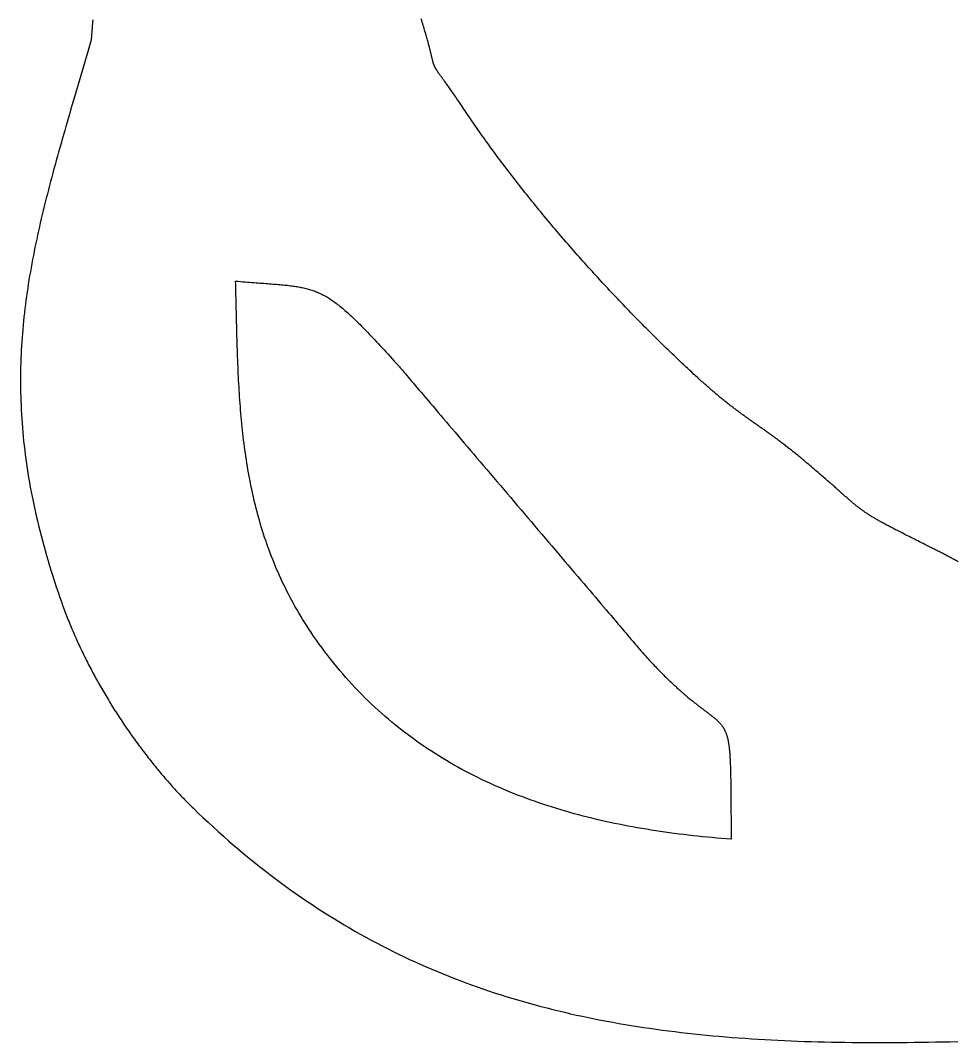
# Model space of a CAD drawing. Extents: x -41.2 to 15.8, y -4.2 to 22.
# Drawn here: x -41.158 to -37.607, y 6.981 to 10.855 of the extents above; entities that cross this region are included whole.
import ezdxf

# ---------------------------------------------------------------- set-up
doc = ezdxf.new("R2010")
doc.units = 0
doc.header["$MEASUREMENT"] = 0
doc.layers.add('LAYER_1', color=7, linetype='CONTINUOUS')

msp = doc.modelspace()

# ---------------------------------------------------------------- linework, layer by layer
at = {"layer": 'LAYER_1', "color": 7}
for points in [[(-40.8845, 10.8577, 0), (-40.8848, 10.8547, 0), (-40.885, 10.8518, 0), (-40.8852, 10.8489, 0), (-40.8854, 10.846, 0), (-40.8857, 10.8432, 0), (-40.8859, 10.8404, 0), (-40.8861, 10.8377, 0), (-40.8863, 10.835, 0), (-40.8865, 10.8323, 0), (-40.8867, 10.8297, 0), (-40.8869, 10.8272, 0), (-40.8871, 10.8247, 0), (-40.8873, 10.8223, 0), (-40.8875, 10.8199, 0), (-40.8876, 10.8176, 0), (-40.8878, 10.8153, 0), (-40.888, 10.8131, 0), (-40.8882, 10.811, 0), (-40.8883, 10.8089, 0), (-40.8885, 10.8069, 0), (-40.8886, 10.8049, 0), (-40.8888, 10.8031, 0), (-40.8889, 10.8013, 0), (-40.889, 10.7996, 0), (-40.8892, 10.7979, 0), (-40.8893, 10.7963, 0), (-40.8894, 10.7948, 0), (-40.8895, 10.7934, 0), (-40.8896, 10.7921, 0), (-40.8897, 10.7908, 0), (-40.8898, 10.7897, 0), (-40.8899, 10.7886, 0), (-40.89, 10.7876, 0), (-40.89, 10.7867, 0), (-40.8901, 10.7859, 0), (-40.8901, 10.7852, 0), (-40.8902, 10.7846, 0), (-40.8902, 10.784, 0), (-40.8903, 10.7836, 0), (-40.8903, 10.7833, 0), (-40.8903, 10.7831, 0), (-40.8903, 10.7829, 0), (-40.892, 10.7772, 0), (-40.8971, 10.7595, 0), (-40.9022, 10.7418, 0), (-40.9072, 10.7243, 0), (-40.9123, 10.7069, 0), (-40.9174, 10.6895, 0), (-40.9224, 10.6722, 0), (-40.9274, 10.655, 0), (-40.9325, 10.6378, 0), (-40.9375, 10.6208, 0), (-40.9424, 10.6038, 0), (-40.9474, 10.5869, 0), (-40.9523, 10.57, 0), (-40.9572, 10.5532, 0), (-40.9621, 10.5365, 0), (-40.967, 10.5199, 0), (-40.9718, 10.5033, 0), (-40.9766, 10.4868, 0), (-40.9814, 10.4703, 0), (-40.9862, 10.4539, 0), (-40.9909, 10.4375, 0), (-40.9955, 10.4213, 0), (-41.0002, 10.405, 0), (-41.0048, 10.3888, 0), (-41.0093, 10.3727, 0), (-41.0139, 10.3566, 0), (-41.0184, 10.3405, 0), (-41.0228, 10.3245, 0), (-41.0272, 10.3085, 0), (-41.0315, 10.2926, 0), (-41.0358, 10.2767, 0), (-41.0401, 10.2609, 0), (-41.0443, 10.2451, 0), (-41.0484, 10.2293, 0), (-41.0525, 10.2135, 0), (-41.0566, 10.1978, 0), (-41.0606, 10.1821, 0), (-41.0645, 10.1665, 0), (-41.0683, 10.1508, 0), (-41.0722, 10.1352, 0), (-41.0759, 10.1196, 0), (-41.0796, 10.104, 0), (-41.0832, 10.0885, 0), (-41.0867, 10.0729, 0), (-41.0902, 10.0574, 0), (-41.0936, 10.0419, 0), (-41.097, 10.0264, 0), (-41.1003, 10.0109, 0), (-41.1035, 9.9954, 0), (-41.1066, 9.97992, 0), (-41.1096, 9.96444, 0), (-41.1126, 9.94897, 0), (-41.1155, 9.93349, 0), (-41.1183, 9.91801, 0), (-41.121, 9.90254, 0), (-41.1237, 9.88705, 0), (-41.1262, 9.87156, 0), (-41.1287, 9.85606, 0), (-41.1311, 9.84055, 0), (-41.1334, 9.82504, 0), (-41.1356, 9.8095, 0), (-41.1377, 9.79395, 0), (-41.1397, 9.77839, 0), (-41.1417, 9.76281, 0), (-41.1435, 9.7472, 0), (-41.1452, 9.73158, 0), (-41.1468, 9.71593, 0), (-41.1484, 9.70025, 0), (-41.1498, 9.68455, 0), (-41.1511, 9.66882, 0), (-41.1523, 9.65306, 0), (-41.1535, 9.63726, 0), (-41.1545, 9.62144, 0), (-41.1554, 9.60557, 0), (-41.1562, 9.58967, 0), (-41.1568, 9.57373, 0), (-41.1574, 9.55775, 0), (-41.1578, 9.54173, 0), (-41.1582, 9.52566, 0), (-41.1584, 9.50954, 0), (-41.1585, 9.49338, 0), (-41.1584, 9.47717, 0), (-41.1583, 9.4609, 0), (-41.158, 9.44458, 0), (-41.1576, 9.42821, 0), (-41.1571, 9.41178, 0), (-41.1564, 9.3953, 0), (-41.1556, 9.37875, 0), (-41.1547, 9.36214, 0), (-41.1537, 9.34547, 0), (-41.1525, 9.32873, 0), (-41.1512, 9.31193, 0), (-41.1497, 9.29505, 0), (-41.1481, 9.27811, 0), (-41.1464, 9.26109, 0), (-41.1445, 9.244, 0), (-41.1425, 9.22684, 0), (-41.1404, 9.20959, 0), (-41.1381, 9.19227, 0), (-41.1356, 9.17487, 0), (-41.133, 9.15738, 0), (-41.1303, 9.13981, 0), (-41.1274, 9.12215, 0), (-41.1243, 9.10441, 0), (-41.1211, 9.08658, 0), (-41.1178, 9.06865, 0), (-41.1143, 9.05064, 0), (-41.1106, 9.03252, 0), (-41.1067, 9.01431, 0), (-41.1028, 8.99601, 0), (-41.0986, 8.9776, 0), (-41.0943, 8.95909, 0), (-41.0898, 8.94048, 0), (-41.0851, 8.92176, 0), (-41.0803, 8.90294, 0), (-41.0753, 8.88401, 0), (-41.0702, 8.86496, 0), (-41.0648, 8.84581, 0), (-41.0593, 8.82654, 0), (-41.0537, 8.80716, 0), (-41.0478, 8.78765, 0), (-41.0418, 8.76803, 0), (-41.0355, 8.74829, 0), (-41.0291, 8.72843, 0), (-41.0226, 8.70844, 0), (-41.0158, 8.68833, 0), (-41.0088, 8.66809, 0), (-41.0017, 8.64772, 0), (-40.9973, 8.63542, 0), (-40.9949, 8.62875, 0), (-40.9925, 8.62208, 0), (-40.99, 8.61541, 0), (-40.9875, 8.60874, 0), (-40.9849, 8.60206, 0), (-40.9823, 8.59539, 0), (-40.9797, 8.58871, 0), (-40.9771, 8.58203, 0), (-40.9744, 8.57535, 0), (-40.9717, 8.56868, 0), (-40.969, 8.562, 0), (-40.9662, 8.55532, 0), (-40.9634, 8.54864, 0), (-40.9606, 8.54197, 0), (-40.9577, 8.5353, 0), (-40.9548, 8.52862, 0), (-40.9519, 8.52195, 0), (-40.949, 8.51529, 0), (-40.946, 8.50862, 0), (-40.943, 8.50196, 0), (-40.9399, 8.4953, 0), (-40.9369, 8.48864, 0), (-40.9338, 8.48199, 0), (-40.9306, 8.47535, 0), (-40.9275, 8.4687, 0), (-40.9243, 8.46207, 0), (-40.9211, 8.45543, 0), (-40.9179, 8.4488, 0), (-40.9146, 8.44218, 0), (-40.9113, 8.43557, 0), (-40.908, 8.42896, 0), (-40.9047, 8.42235, 0), (-40.9013, 8.41576, 0), (-40.8979, 8.40917, 0), (-40.8945, 8.40258, 0), (-40.8911, 8.39601, 0), (-40.8876, 8.38944, 0), (-40.8841, 8.38289, 0), (-40.8806, 8.37634, 0), (-40.877, 8.3698, 0), (-40.8735, 8.36327, 0), (-40.8699, 8.35674, 0), (-40.8663, 8.35023, 0), (-40.8626, 8.34373, 0), (-40.859, 8.33724, 0), (-40.8553, 8.33076, 0), (-40.8516, 8.32429, 0), (-40.8479, 8.31783, 0), (-40.8441, 8.31138, 0), (-40.8403, 8.30495, 0), (-40.8366, 8.29853, 0), (-40.8327, 8.29212, 0), (-40.8289, 8.28572, 0), (-40.825, 8.27933, 0), (-40.8212, 8.27296, 0), (-40.8173, 8.26661, 0), (-40.8134, 8.26026, 0), (-40.8094, 8.25393, 0), (-40.8055, 8.24762, 0), (-40.8015, 8.24132, 0), (-40.7975, 8.23504, 0), (-40.7935, 8.22877, 0), (-40.7894, 8.22251, 0), (-40.7854, 8.21628, 0), (-40.7813, 8.21006, 0), (-40.7772, 8.20385, 0), (-40.7731, 8.19766, 0), (-40.769, 8.1915, 0), (-40.7648, 8.18534, 0), (-40.7607, 8.17921, 0), (-40.7565, 8.17309, 0), (-40.7523, 8.16699, 0), (-40.7481, 8.16092, 0), (-40.7439, 8.15486, 0), (-40.7396, 8.14882, 0), (-40.7354, 8.14279, 0), (-40.7311, 8.13679, 0), (-40.7268, 8.13081, 0), (-40.7225, 8.12485, 0), (-40.7182, 8.11891, 0), (-40.7139, 8.113, 0), (-40.7095, 8.1071, 0), (-40.7052, 8.10122, 0), (-40.7008, 8.09537, 0), (-40.6964, 8.08954, 0), (-40.692, 8.08373, 0), (-40.6876, 8.07795, 0), (-40.6832, 8.07219, 0), (-40.6787, 8.06645, 0), (-40.6743, 8.06073, 0), (-40.6698, 8.05504, 0), (-40.6653, 8.04938, 0), (-40.6609, 8.04374, 0), (-40.6564, 8.03812, 0), (-40.6519, 8.03253, 0), (-40.6473, 8.02696, 0), (-40.6428, 8.02142, 0), (-40.6383, 8.01591, 0), (-40.6337, 8.01042, 0), (-40.6292, 8.00496, 0), (-40.6246, 7.99953, 0), (-40.62, 7.99413, 0), (-40.6154, 7.98875, 0), (-40.6108, 7.9834, 0), (-40.6062, 7.97808, 0), (-40.6016, 7.97279, 0), (-40.597, 7.96752, 0), (-40.5923, 7.96229, 0), (-40.5877, 7.95708, 0), (-40.5831, 7.95191, 0), (-40.5784, 7.94676, 0), (-40.5738, 7.94165, 0), (-40.5691, 7.93656, 0), (-40.5644, 7.93151, 0), (-40.5597, 7.92649, 0), (-40.555, 7.9215, 0), (-40.5504, 7.91654, 0), (-40.5457, 7.91161, 0), (-40.541, 7.90672, 0), (-40.5363, 7.90186, 0), (-40.5315, 7.89703, 0), (-40.5268, 7.89224, 0), (-40.5221, 7.88747, 0), (-40.5174, 7.88275, 0), (-40.5126, 7.87806, 0), (-40.5079, 7.8734, 0), (-40.5032, 7.86877, 0), (-40.486, 7.85218, 0), (-40.4667, 7.83387, 0), (-40.4474, 7.8158, 0), (-40.4281, 7.79798, 0), (-40.4088, 7.7804, 0), (-40.3894, 7.76306, 0), (-40.3699, 7.74597, 0), (-40.3505, 7.72911, 0), (-40.3309, 7.71248, 0), (-40.3114, 7.69609, 0), (-40.2918, 7.67994, 0), (-40.2722, 7.66401, 0), (-40.2525, 7.64832, 0), (-40.2328, 7.63286, 0), (-40.213, 7.61762, 0), (-40.1933, 7.60261, 0), (-40.1734, 7.58782, 0), (-40.1535, 7.57326, 0), (-40.1336, 7.55891, 0), (-40.1137, 7.54479, 0), (-40.0937, 7.53089, 0), (-40.0736, 7.5172, 0), (-40.0535, 7.50372, 0), (-40.0334, 7.49046, 0), (-40.0132, 7.47742, 0), (-39.993, 7.46458, 0), (-39.9727, 7.45195, 0), (-39.9524, 7.43953, 0), (-39.932, 7.42732, 0), (-39.9116, 7.41531, 0), (-39.8911, 7.4035, 0), (-39.8706, 7.3919, 0), (-39.85, 7.38049, 0), (-39.8294, 7.36928, 0), (-39.8087, 7.35827, 0), (-39.788, 7.34746, 0), (-39.7673, 7.33684, 0), (-39.7465, 7.32641, 0), (-39.7256, 7.31617, 0), (-39.7047, 7.30612, 0), (-39.6837, 7.29626, 0), (-39.6627, 7.28659, 0), (-39.6416, 7.2771, 0), (-39.6205, 7.26779, 0), (-39.5993, 7.25867, 0), (-39.5781, 7.24973, 0), (-39.5568, 7.24096, 0), (-39.5354, 7.23237, 0), (-39.514, 7.22396, 0), (-39.4925, 7.21572, 0), (-39.471, 7.20766, 0), (-39.4495, 7.19976, 0), (-39.4278, 7.19204, 0), (-39.4061, 7.18448, 0), (-39.3844, 7.17709, 0), (-39.3626, 7.16986, 0), (-39.3407, 7.1628, 0), (-39.3188, 7.1559, 0), (-39.2968, 7.14916, 0), (-39.2747, 7.14258, 0), (-39.2526, 7.13616, 0), (-39.2305, 7.12989, 0), (-39.2082, 7.12377, 0), (-39.1859, 7.11781, 0), (-39.1636, 7.11201, 0), (-39.1412, 7.10635, 0), (-39.1187, 7.10084, 0), (-39.0961, 7.09547, 0), (-39.0735, 7.09025, 0), (-39.0508, 7.08518, 0), (-39.0281, 7.08025, 0), (-39.0053, 7.07545, 0), (-38.9824, 7.0708, 0), (-38.9595, 7.06628, 0), (-38.9365, 7.06191, 0), (-38.9134, 7.05766, 0), (-38.8902, 7.05355, 0), (-38.867, 7.04957, 0), (-38.8437, 7.04572, 0), (-38.8204, 7.042, 0), (-38.797, 7.0384, 0), (-38.7735, 7.03494, 0), (-38.7499, 7.03159, 0), (-38.7263, 7.02837, 0), (-38.7026, 7.02527, 0), (-38.6788, 7.02229, 0), (-38.6549, 7.01942, 0), (-38.631, 7.01667, 0), (-38.607, 7.01404, 0), (-38.5829, 7.01152, 0), (-38.5588, 7.00912, 0), (-38.5346, 7.00682, 0), (-38.5103, 7.00463, 0), (-38.4859, 7.00255, 0), (-38.4615, 7.00057, 0), (-38.4369, 6.9987, 0), (-38.4123, 6.99693, 0), (-38.3877, 6.99527, 0), (-38.3629, 6.9937, 0), (-38.3381, 6.99223, 0), (-38.3132, 6.99086, 0), (-38.2882, 6.98958, 0), (-38.2631, 6.9884, 0), (-38.238, 6.9873, 0), (-38.2127, 6.9863, 0), (-38.1874, 6.98539, 0), (-38.162, 6.98456, 0), (-38.1366, 6.98383, 0), (-38.111, 6.98317, 0), (-38.0854, 6.9826, 0), (-38.0596, 6.98211, 0), (-38.0338, 6.9817, 0), (-38.0079, 6.98137, 0), (-37.982, 6.98111, 0), (-37.9559, 6.98093, 0), (-37.9298, 6.98083, 0), (-37.9036, 6.9808, 0), (-37.8772, 6.98083, 0), (-37.8508, 6.98094, 0), (-37.8244, 6.98112, 0), (-37.7978, 6.98136, 0), (-37.7711, 6.98166, 0), (-37.7444, 6.98203, 0), (-37.7175, 6.98246, 0), (-37.6906, 6.98295, 0), (-37.6636, 6.9835, 0), (-37.6365, 6.98411, 0), (-37.6058, 6.98486, 0)], [(-37.6043, 8.80308, 0), (-37.6078, 8.80501, 0), (-37.6113, 8.80694, 0), (-37.6149, 8.80889, 0), (-37.6185, 8.81085, 0), (-37.6221, 8.81282, 0), (-37.6257, 8.8148, 0), (-37.6294, 8.8168, 0), (-37.6332, 8.81881, 0), (-37.6369, 8.82083, 0), (-37.6408, 8.82287, 0), (-37.6446, 8.82492, 0), (-37.6485, 8.82698, 0), (-37.6525, 8.82906, 0), (-37.6564, 8.83115, 0), (-37.6605, 8.83326, 0), (-37.6646, 8.83539, 0), (-37.6687, 8.83753, 0), (-37.6729, 8.83968, 0), (-37.6771, 8.84186, 0), (-37.6814, 8.84405, 0), (-37.6857, 8.84625, 0), (-37.6901, 8.84848, 0), (-37.6945, 8.85072, 0), (-37.699, 8.85298, 0), (-37.7035, 8.85526, 0), (-37.7089, 8.85797, 0), (-37.7162, 8.86163, 0), (-37.7234, 8.86522, 0), (-37.7305, 8.86874, 0), (-37.7373, 8.87218, 0), (-37.7441, 8.87556, 0), (-37.7507, 8.87887, 0), (-37.7572, 8.88211, 0), (-37.7635, 8.88529, 0), (-37.7697, 8.88841, 0), (-37.7758, 8.89146, 0), (-37.7817, 8.89445, 0), (-37.7875, 8.89738, 0), (-37.7932, 8.90025, 0), (-37.7988, 8.90306, 0), (-37.8043, 8.90582, 0), (-37.8096, 8.90853, 0), (-37.8148, 8.91118, 0), (-37.8199, 8.91378, 0), (-37.8249, 8.91633, 0), (-37.8298, 8.91883, 0), (-37.8346, 8.92128, 0), (-37.8393, 8.92368, 0), (-37.8439, 8.92604, 0), (-37.8484, 8.92836, 0), (-37.8527, 8.93063, 0), (-37.857, 8.93287, 0), (-37.8612, 8.93506, 0), (-37.8653, 8.93721, 0), (-37.8693, 8.93933, 0), (-37.8733, 8.94141, 0), (-37.8771, 8.94346, 0), (-37.8809, 8.94547, 0), (-37.8845, 8.94746, 0), (-37.8881, 8.94941, 0), (-37.8917, 8.95133, 0), (-37.8951, 8.95322, 0), (-37.8985, 8.95509, 0), (-37.9018, 8.95694, 0), (-37.9051, 8.95875, 0), (-37.9082, 8.96055, 0), (-37.9113, 8.96233, 0), (-37.9144, 8.96408, 0), (-37.9174, 8.96582, 0), (-37.9203, 8.96754, 0), (-37.9232, 8.96924, 0), (-37.9261, 8.97093, 0), (-37.9289, 8.97261, 0), (-37.9316, 8.97428, 0), (-37.9343, 8.97593, 0), (-37.9369, 8.97758, 0), (-37.9395, 8.97921, 0), (-37.9421, 8.98084, 0), (-37.9446, 8.98247, 0), (-37.9471, 8.98409, 0), (-37.9496, 8.98571, 0), (-37.9521, 8.98733, 0), (-37.9545, 8.98895, 0), (-37.9568, 8.99057, 0), (-37.9592, 8.99219, 0), (-37.9615, 8.99382, 0), (-37.9639, 8.99546, 0), (-37.9662, 8.9971, 0), (-37.9685, 8.99874, 0), (-37.9707, 9.0004, 0), (-37.973, 9.00207, 0), (-37.9753, 9.00375, 0), (-37.9775, 9.00545, 0), (-37.9798, 9.00716, 0), (-37.982, 9.00888, 0), (-37.9842, 9.01063, 0), (-37.9865, 9.01239, 0), (-37.9887, 9.01417, 0), (-37.991, 9.01598, 0), (-37.9933, 9.01781, 0), (-37.9956, 9.01966, 0), (-37.9978, 9.02153, 0), (-38.0002, 9.02344, 0), (-38.0025, 9.02537, 0), (-38.0048, 9.02733, 0), (-38.0072, 9.02933, 0), (-38.0096, 9.03135, 0), (-38.012, 9.03341, 0), (-38.0145, 9.03551, 0), (-38.0169, 9.03764, 0), (-38.0195, 9.0398, 0), (-38.022, 9.04201, 0), (-38.0246, 9.04426, 0), (-38.0272, 9.04655, 0), (-38.0299, 9.04888, 0), (-38.0326, 9.05125, 0), (-38.0354, 9.05368, 0), (-38.0382, 9.05615, 0), (-38.041, 9.05866, 0), (-38.0439, 9.06123, 0), (-38.0469, 9.06385, 0), (-38.0499, 9.06652, 0), (-38.053, 9.06924, 0), (-38.0561, 9.07202, 0), (-38.0593, 9.07485, 0), (-38.0626, 9.07775, 0), (-38.066, 9.0807, 0), (-38.0694, 9.08371, 0), (-38.0728, 9.08678, 0), (-38.0764, 9.08992, 0), (-38.08, 9.09312, 0), (-38.0837, 9.09639, 0), (-38.0875, 9.09972, 0), (-38.0914, 9.10312, 0), (-38.0954, 9.1066, 0), (-38.0994, 9.11014, 0), (-38.1036, 9.11375, 0), (-38.1078, 9.11744, 0), (-38.1121, 9.12121, 0), (-38.1165, 9.12505, 0), (-38.1211, 9.12897, 0), (-38.1257, 9.13296, 0), (-38.1304, 9.13704, 0), (-38.1352, 9.1412, 0), (-38.1402, 9.14544, 0), (-38.1452, 9.14977, 0), (-38.1504, 9.15418, 0), (-38.1556, 9.15868, 0), (-38.161, 9.16327, 0), (-38.1665, 9.16794, 0), (-38.1722, 9.17271, 0), (-38.1779, 9.17757, 0), (-38.1838, 9.18253, 0), (-38.1886, 9.1866, 0), (-38.1925, 9.1899, 0), (-38.1964, 9.19315, 0), (-38.2003, 9.19635, 0), (-38.2041, 9.19951, 0), (-38.2079, 9.20263, 0), (-38.2116, 9.2057, 0), (-38.2154, 9.20873, 0), (-38.219, 9.21173, 0), (-38.2227, 9.21468, 0), (-38.2263, 9.21759, 0), (-38.2299, 9.22046, 0), (-38.2334, 9.2233, 0), (-38.2369, 9.2261, 0), (-38.2404, 9.22886, 0), (-38.2439, 9.23159, 0), (-38.2473, 9.23428, 0), (-38.2507, 9.23694, 0), (-38.2541, 9.23956, 0), (-38.2574, 9.24215, 0), (-38.2607, 9.24472, 0), (-38.264, 9.24725, 0), (-38.2673, 9.24975, 0), (-38.2705, 9.25222, 0), (-38.2738, 9.25466, 0), (-38.2769, 9.25708, 0), (-38.2801, 9.25947, 0), (-38.2833, 9.26183, 0), (-38.2864, 9.26417, 0), (-38.2895, 9.26648, 0), (-38.2926, 9.26877, 0), (-38.2957, 9.27104, 0), (-38.2987, 9.27328, 0), (-38.3017, 9.2755, 0), (-38.3047, 9.27771, 0), (-38.3077, 9.27989, 0), (-38.3107, 9.28205, 0), (-38.3137, 9.2842, 0), (-38.3166, 9.28633, 0), (-38.3195, 9.28844, 0), (-38.3225, 9.29054, 0), (-38.3254, 9.29262, 0), (-38.3282, 9.29468, 0), (-38.3311, 9.29674, 0), (-38.334, 9.29878, 0), (-38.3368, 9.30081, 0), (-38.3397, 9.30283, 0), (-38.3425, 9.30483, 0), (-38.3453, 9.30683, 0), (-38.3482, 9.30882, 0), (-38.351, 9.3108, 0), (-38.3538, 9.31278, 0), (-38.3566, 9.31475, 0), (-38.3594, 9.31671, 0), (-38.3621, 9.31867, 0), (-38.3649, 9.32062, 0), (-38.3677, 9.32257, 0), (-38.3705, 9.32452, 0), (-38.3732, 9.32647, 0), (-38.376, 9.32841, 0), (-38.3788, 9.33036, 0), (-38.3815, 9.3323, 0), (-38.3843, 9.33425, 0), (-38.387, 9.3362, 0), (-38.3898, 9.33816, 0), (-38.3926, 9.34011, 0), (-38.3953, 9.34208, 0), (-38.3981, 9.34404, 0), (-38.4009, 9.34602, 0), (-38.4037, 9.348, 0), (-38.4064, 9.34999, 0), (-38.4092, 9.35198, 0), (-38.412, 9.35399, 0), (-38.4148, 9.35601, 0), (-38.4176, 9.35804, 0), (-38.4204, 9.36008, 0), (-38.4233, 9.36213, 0), (-38.4261, 9.36419, 0), (-38.4289, 9.36627, 0), (-38.4318, 9.36837, 0), (-38.4347, 9.37048, 0), (-38.4375, 9.3726, 0), (-38.4404, 9.37475, 0), (-38.4433, 9.37691, 0), (-38.4462, 9.37909, 0), (-38.4491, 9.38129, 0), (-38.4521, 9.38351, 0), (-38.455, 9.38575, 0), (-38.458, 9.38802, 0), (-38.461, 9.3903, 0), (-38.464, 9.39262, 0), (-38.467, 9.39495, 0), (-38.4701, 9.39731, 0), (-38.4731, 9.3997, 0), (-38.4762, 9.40211, 0), (-38.4793, 9.40455, 0), (-38.4824, 9.40702, 0), (-38.4856, 9.40951, 0), (-38.4887, 9.41204, 0), (-38.4919, 9.4146, 0), (-38.4951, 9.41719, 0), (-38.4984, 9.41981, 0), (-38.5016, 9.42246, 0), (-38.5049, 9.42515, 0), (-38.5082, 9.42787, 0), (-38.5116, 9.43063, 0), (-38.5149, 9.43343, 0), (-38.5183, 9.43626, 0), (-38.5217, 9.43913, 0), (-38.5252, 9.44203, 0), (-38.5287, 9.44498, 0), (-38.5322, 9.44797, 0), (-38.5357, 9.45099, 0), (-38.5393, 9.45406, 0), (-38.5429, 9.45718, 0), (-38.5465, 9.46033, 0), (-38.5502, 9.46353, 0), (-38.5539, 9.46677, 0), (-38.5576, 9.47006, 0), (-38.5614, 9.4734, 0), (-38.5652, 9.47678, 0), (-38.5691, 9.48021, 0), (-38.5729, 9.48369, 0), (-38.5769, 9.48722, 0), (-38.5808, 9.4908, 0), (-38.5848, 9.49443, 0), (-38.5888, 9.49811, 0), (-38.5929, 9.50185, 0), (-38.5998, 9.50814, 0), (-38.6072, 9.51498, 0), (-38.6146, 9.52185, 0), (-38.622, 9.52875, 0), (-38.6294, 9.53567, 0), (-38.6369, 9.54262, 0), (-38.6443, 9.5496, 0), (-38.6517, 9.55661, 0), (-38.6592, 9.56365, 0), (-38.6666, 9.57071, 0), (-38.674, 9.57779, 0), (-38.6815, 9.58491, 0), (-38.6889, 9.59204, 0), (-38.6963, 9.59921, 0), (-38.7038, 9.6064, 0), (-38.7112, 9.61361, 0), (-38.7187, 9.62085, 0), (-38.7261, 9.62811, 0), (-38.7335, 9.63539, 0), (-38.741, 9.6427, 0), (-38.7484, 9.65003, 0), (-38.7559, 9.65739, 0), (-38.7633, 9.66476, 0), (-38.7707, 9.67216, 0), (-38.7781, 9.67958, 0), (-38.7856, 9.68703, 0), (-38.793, 9.69449, 0), (-38.8004, 9.70198, 0), (-38.8078, 9.70948, 0), (-38.8152, 9.71701, 0), (-38.8226, 9.72456, 0), (-38.83, 9.73212, 0), (-38.8374, 9.73971, 0), (-38.8448, 9.74732, 0), (-38.8522, 9.75494, 0), (-38.8596, 9.76259, 0), (-38.8669, 9.77025, 0), (-38.8743, 9.77793, 0), (-38.8817, 9.78563, 0), (-38.889, 9.79334, 0), (-38.8964, 9.80108, 0), (-38.9037, 9.80883, 0), (-38.911, 9.81659, 0), (-38.9183, 9.82438, 0), (-38.9256, 9.83218, 0), (-38.9329, 9.83999, 0), (-38.9402, 9.84782, 0), (-38.9475, 9.85567, 0), (-38.9548, 9.86353, 0), (-38.962, 9.87141, 0), (-38.9693, 9.8793, 0), (-38.9765, 9.8872, 0), (-38.9837, 9.89512, 0), (-38.9909, 9.90305, 0), (-38.9981, 9.91099, 0), (-39.0053, 9.91895, 0), (-39.0125, 9.92692, 0), (-39.0196, 9.9349, 0), (-39.0268, 9.9429, 0), (-39.0339, 9.9509, 0), (-39.041, 9.95892, 0), (-39.0481, 9.96695, 0), (-39.0552, 9.97499, 0), (-39.0623, 9.98304, 0), (-39.0694, 9.9911, 0), (-39.0764, 9.99917, 0), (-39.0834, 10.0072, 0), (-39.0904, 10.0153, 0), (-39.0974, 10.0234, 0), (-39.1044, 10.0315, 0), (-39.1114, 10.0397, 0), (-39.1183, 10.0478, 0), (-39.1252, 10.0559, 0), (-39.1321, 10.0641, 0), (-39.139, 10.0722, 0), (-39.1459, 10.0804, 0), (-39.1527, 10.0885, 0), (-39.1596, 10.0967, 0), (-39.1664, 10.1049, 0), (-39.1732, 10.113, 0), (-39.1799, 10.1212, 0), (-39.1867, 10.1294, 0), (-39.1934, 10.1376, 0), (-39.2001, 10.1458, 0), (-39.2068, 10.154, 0), (-39.2135, 10.1622, 0), (-39.2201, 10.1704, 0), (-39.2267, 10.1786, 0), (-39.2333, 10.1869, 0), (-39.2399, 10.1951, 0), (-39.2464, 10.2033, 0), (-39.253, 10.2115, 0), (-39.2595, 10.2198, 0), (-39.2659, 10.228, 0), (-39.2724, 10.2362, 0), (-39.2788, 10.2445, 0), (-39.2852, 10.2527, 0), (-39.2916, 10.2609, 0), (-39.298, 10.2692, 0), (-39.3043, 10.2774, 0), (-39.3106, 10.2856, 0), (-39.3168, 10.2939, 0), (-39.3231, 10.3021, 0), (-39.3293, 10.3103, 0), (-39.3355, 10.3185, 0), (-39.3416, 10.3268, 0), (-39.3478, 10.335, 0), (-39.3539, 10.3432, 0), (-39.3599, 10.3514, 0), (-39.366, 10.3597, 0), (-39.372, 10.3679, 0), (-39.378, 10.3761, 0), (-39.3839, 10.3843, 0), (-39.3898, 10.3925, 0), (-39.3957, 10.4007, 0), (-39.4016, 10.4089, 0), (-39.4074, 10.4171, 0), (-39.4132, 10.4253, 0), (-39.419, 10.4334, 0), (-39.4247, 10.4416, 0), (-39.4304, 10.4498, 0), (-39.4361, 10.4579, 0), (-39.4417, 10.4661, 0), (-39.4473, 10.4742, 0), (-39.4528, 10.4824, 0), (-39.4584, 10.4905, 0), (-39.4639, 10.4986, 0), (-39.4692, 10.5066, 0), (-39.4735, 10.513, 0), (-39.4777, 10.5192, 0), (-39.4818, 10.5253, 0), (-39.4858, 10.5312, 0), (-39.4897, 10.5369, 0), (-39.4935, 10.5424, 0), (-39.4971, 10.5478, 0), (-39.5007, 10.553, 0), (-39.5042, 10.5581, 0), (-39.5076, 10.5631, 0), (-39.5109, 10.5678, 0), (-39.5141, 10.5725, 0), (-39.5173, 10.577, 0), (-39.5203, 10.5813, 0), (-39.5232, 10.5855, 0), (-39.5261, 10.5896, 0), (-39.5289, 10.5935, 0), (-39.5315, 10.5973, 0), (-39.5342, 10.601, 0), (-39.5367, 10.6046, 0), (-39.5391, 10.608, 0), (-39.5415, 10.6114, 0), (-39.5438, 10.6146, 0), (-39.546, 10.6177, 0), (-39.5482, 10.6207, 0), (-39.5503, 10.6236, 0), (-39.5523, 10.6264, 0), (-39.5542, 10.6291, 0), (-39.5561, 10.6317, 0), (-39.5579, 10.6342, 0), (-39.5596, 10.6366, 0), (-39.5613, 10.6389, 0), (-39.5629, 10.6412, 0), (-39.5645, 10.6433, 0), (-39.566, 10.6454, 0), (-39.5674, 10.6474, 0), (-39.5688, 10.6493, 0), (-39.5701, 10.6512, 0), (-39.5714, 10.653, 0), (-39.5727, 10.6547, 0), (-39.5738, 10.6564, 0), (-39.575, 10.658, 0), (-39.5761, 10.6596, 0), (-39.5771, 10.6611, 0), (-39.5781, 10.6626, 0), (-39.5791, 10.664, 0), (-39.58, 10.6654, 0), (-39.5809, 10.6667, 0), (-39.5817, 10.668, 0), (-39.5825, 10.6692, 0), (-39.5833, 10.6705, 0), (-39.584, 10.6717, 0), (-39.5847, 10.6729, 0), (-39.5854, 10.674, 0), (-39.586, 10.6751, 0), (-39.5866, 10.6763, 0), (-39.5872, 10.6774, 0), (-39.5878, 10.6785, 0), (-39.5883, 10.6795, 0), (-39.5888, 10.6806, 0), (-39.5894, 10.6817, 0), (-39.5898, 10.6828, 0), (-39.5903, 10.6839, 0), (-39.5907, 10.685, 0), (-39.5912, 10.6861, 0), (-39.5916, 10.6872, 0), (-39.592, 10.6883, 0), (-39.5924, 10.6895, 0), (-39.5928, 10.6907, 0), (-39.5932, 10.6919, 0), (-39.5936, 10.6931, 0), (-39.5939, 10.6943, 0), (-39.5943, 10.6956, 0), (-39.5947, 10.697, 0), (-39.5951, 10.6983, 0), (-39.5954, 10.6997, 0), (-39.5958, 10.7012, 0), (-39.5962, 10.7027, 0), (-39.5966, 10.7043, 0), (-39.597, 10.7059, 0), (-39.5974, 10.7075, 0), (-39.5978, 10.7093, 0), (-39.5982, 10.7111, 0), (-39.5987, 10.7129, 0), (-39.5991, 10.7148, 0), (-39.5996, 10.7168, 0), (-39.6001, 10.7189, 0), (-39.6006, 10.7211, 0), (-39.6011, 10.7233, 0), (-39.6017, 10.7256, 0), (-39.6023, 10.728, 0), (-39.6029, 10.7305, 0), (-39.6035, 10.7331, 0), (-39.6041, 10.7358, 0), (-39.6048, 10.7386, 0), (-39.6055, 10.7415, 0), (-39.6063, 10.7444, 0), (-39.6071, 10.7475, 0), (-39.6079, 10.7507, 0), (-39.6087, 10.7541, 0), (-39.6096, 10.7575, 0), (-39.6106, 10.7611, 0), (-39.6116, 10.7647, 0), (-39.6126, 10.7685, 0), (-39.6136, 10.7725, 0), (-39.6147, 10.7765, 0), (-39.6159, 10.7807, 0), (-39.6171, 10.7851, 0), (-39.6184, 10.7895, 0), (-39.6197, 10.7942, 0), (-39.621, 10.7989, 0), (-39.6224, 10.8038, 0), (-39.6239, 10.8089, 0), (-39.6254, 10.8141, 0), (-39.627, 10.8195, 0), (-39.6287, 10.825, 0), (-39.6304, 10.8307, 0), (-39.6322, 10.8366, 0), (-39.634, 10.8426, 0), (-39.6359, 10.8488, 0), (-39.6379, 10.8552, 0), (-39.6399, 10.8618, 0)], [(-38.4648, 7.75165, 0), (-38.483, 7.75302, 0), (-38.5011, 7.75446, 0), (-38.5192, 7.75599, 0), (-38.5373, 7.75759, 0), (-38.5553, 7.75928, 0), (-38.5733, 7.76105, 0), (-38.5912, 7.7629, 0), (-38.6092, 7.76484, 0), (-38.627, 7.76686, 0), (-38.6449, 7.76897, 0), (-38.6627, 7.77117, 0), (-38.6805, 7.77346, 0), (-38.6982, 7.77583, 0), (-38.7159, 7.7783, 0), (-38.7335, 7.78086, 0), (-38.7511, 7.78351, 0), (-38.7687, 7.78626, 0), (-38.7862, 7.7891, 0), (-38.8036, 7.79204, 0), (-38.8211, 7.79507, 0), (-38.8384, 7.79821, 0), (-38.8558, 7.80144, 0), (-38.873, 7.80477, 0), (-38.8903, 7.80821, 0), (-38.9074, 7.81175, 0), (-38.9246, 7.81539, 0), (-38.9416, 7.81914, 0), (-38.9586, 7.82299, 0), (-38.9756, 7.82695, 0), (-38.9925, 7.83101, 0), (-39.0094, 7.83519, 0), (-39.0262, 7.83948, 0), (-39.0429, 7.84387, 0), (-39.0596, 7.84838, 0), (-39.0762, 7.85301, 0), (-39.0928, 7.85774, 0), (-39.1093, 7.8626, 0), (-39.1258, 7.86757, 0), (-39.1422, 7.87265, 0), (-39.1585, 7.87786, 0), (-39.1747, 7.88319, 0), (-39.1909, 7.88863, 0), (-39.2071, 7.8942, 0), (-39.2231, 7.89989, 0), (-39.2392, 7.90571, 0), (-39.2551, 7.91165, 0), (-39.271, 7.91771, 0), (-39.2868, 7.9239, 0), (-39.3025, 7.93023, 0), (-39.3181, 7.93668, 0), (-39.3337, 7.94326, 0), (-39.3492, 7.94997, 0), (-39.3647, 7.95682, 0), (-39.3801, 7.96379, 0), (-39.3953, 7.97091, 0), (-39.4106, 7.97816, 0), (-39.4257, 7.98554, 0), (-39.4408, 7.99307, 0), (-39.4558, 8.00073, 0), (-39.4707, 8.00853, 0), (-39.4855, 8.01647, 0), (-39.5003, 8.02456, 0), (-39.5149, 8.03279, 0), (-39.5295, 8.04116, 0), (-39.544, 8.04968, 0), (-39.5584, 8.05834, 0), (-39.5728, 8.06715, 0), (-39.587, 8.07611, 0), (-39.6012, 8.08522, 0), (-39.6153, 8.09448, 0), (-39.6293, 8.1039, 0), (-39.6432, 8.11346, 0), (-39.657, 8.12318, 0), (-39.6707, 8.13305, 0), (-39.6844, 8.14308, 0), (-39.6979, 8.15327, 0), (-39.7114, 8.16361, 0), (-39.7247, 8.17412, 0), (-39.738, 8.18478, 0), (-39.7512, 8.19561, 0), (-39.7642, 8.20659, 0), (-39.7772, 8.21774, 0), (-39.7901, 8.22906, 0), (-39.8029, 8.24054, 0), (-39.8156, 8.25219, 0), (-39.8282, 8.264, 0), (-39.8407, 8.27599, 0), (-39.853, 8.28814, 0), (-39.8653, 8.30046, 0), (-39.8775, 8.31296, 0), (-39.8896, 8.32563, 0), (-39.9016, 8.33847, 0), (-39.9134, 8.35149, 0), (-39.9252, 8.36468, 0), (-39.9369, 8.37806, 0), (-39.9484, 8.39161, 0), (-39.9599, 8.40533, 0), (-39.9712, 8.41924, 0), (-39.9824, 8.43334, 0), (-39.9935, 8.44761, 0), (-40.0045, 8.46207, 0), (-40.0154, 8.47671, 0), (-40.0262, 8.49154, 0), (-40.0368, 8.50655, 0), (-40.0474, 8.52175, 0), (-40.0578, 8.53714, 0), (-40.0668, 8.55076, 0), (-40.0744, 8.56248, 0), (-40.0819, 8.57421, 0), (-40.0892, 8.58595, 0), (-40.0964, 8.5977, 0), (-40.1034, 8.60947, 0), (-40.1103, 8.62125, 0), (-40.117, 8.63305, 0), (-40.1236, 8.64485, 0), (-40.1301, 8.65667, 0), (-40.1364, 8.6685, 0), (-40.1426, 8.68035, 0), (-40.1487, 8.69221, 0), (-40.1546, 8.70408, 0), (-40.1604, 8.71596, 0), (-40.1661, 8.72786, 0), (-40.1717, 8.73977, 0), (-40.1771, 8.7517, 0), (-40.1824, 8.76364, 0), (-40.1876, 8.77559, 0), (-40.1927, 8.78755, 0), (-40.1976, 8.79953, 0), (-40.2025, 8.81152, 0), (-40.2072, 8.82352, 0), (-40.2118, 8.83554, 0), (-40.2163, 8.84757, 0), (-40.2206, 8.85961, 0), (-40.2249, 8.87167, 0), (-40.2291, 8.88374, 0), (-40.2331, 8.89582, 0), (-40.2371, 8.90792, 0), (-40.2409, 8.92003, 0), (-40.2447, 8.93215, 0), (-40.2483, 8.94429, 0), (-40.2519, 8.95644, 0), (-40.2553, 8.9686, 0), (-40.2587, 8.98078, 0), (-40.2619, 8.99297, 0), (-40.2651, 9.00517, 0), (-40.2682, 9.01739, 0), (-40.2711, 9.02962, 0), (-40.274, 9.04187, 0), (-40.2768, 9.05413, 0), (-40.2796, 9.0664, 0), (-40.2822, 9.07868, 0), (-40.2848, 9.09098, 0), (-40.2872, 9.10329, 0), (-40.2896, 9.11562, 0), (-40.2919, 9.12796, 0), (-40.2942, 9.14031, 0), (-40.2963, 9.15268, 0), (-40.2984, 9.16506, 0), (-40.3004, 9.17745, 0), (-40.3024, 9.18986, 0), (-40.3042, 9.20228, 0), (-40.3061, 9.21471, 0), (-40.3078, 9.22716, 0), (-40.3095, 9.23963, 0), (-40.3111, 9.2521, 0), (-40.3126, 9.26459, 0), (-40.3141, 9.27709, 0), (-40.3156, 9.28961, 0), (-40.3169, 9.30214, 0), (-40.3182, 9.31469, 0), (-40.3195, 9.32725, 0), (-40.3207, 9.33982, 0), (-40.3219, 9.35241, 0), (-40.323, 9.36501, 0), (-40.324, 9.37762, 0), (-40.3251, 9.39025, 0), (-40.326, 9.40289, 0), (-40.3269, 9.41555, 0), (-40.3278, 9.42822, 0), (-40.3287, 9.4409, 0), (-40.3295, 9.4536, 0), (-40.3302, 9.46631, 0), (-40.3309, 9.47904, 0), (-40.3316, 9.49178, 0), (-40.3323, 9.50453, 0), (-40.3329, 9.5173, 0), (-40.3335, 9.53008, 0), (-40.334, 9.54287, 0), (-40.3346, 9.55568, 0), (-40.3351, 9.56851, 0), (-40.3356, 9.58135, 0), (-40.336, 9.5942, 0), (-40.3365, 9.60707, 0), (-40.3369, 9.61995, 0), (-40.3373, 9.63284, 0), (-40.3377, 9.64575, 0), (-40.338, 9.65867, 0), (-40.3384, 9.67161, 0), (-40.3387, 9.68456, 0), (-40.339, 9.69753, 0), (-40.3393, 9.71051, 0), (-40.3397, 9.7235, 0), (-40.34, 9.73651, 0), (-40.3402, 9.74953, 0), (-40.3405, 9.76257, 0), (-40.3408, 9.77562, 0), (-40.3411, 9.78869, 0), (-40.3414, 9.80177, 0), (-40.3417, 9.81486, 0), (-40.342, 9.82797, 0), (-40.3423, 9.8411, 0), (-40.3426, 9.85423, 0), (-40.3429, 9.86739, 0), (-40.3336, 9.86656, 0), (-40.3245, 9.86577, 0), (-40.3156, 9.86502, 0), (-40.3069, 9.86429, 0), (-40.2983, 9.86359, 0), (-40.2899, 9.86293, 0), (-40.2817, 9.86228, 0), (-40.2737, 9.86166, 0), (-40.2658, 9.86106, 0), (-40.258, 9.86047, 0), (-40.2504, 9.85991, 0), (-40.243, 9.85935, 0), (-40.2357, 9.85881, 0), (-40.2285, 9.85828, 0), (-40.2215, 9.85775, 0), (-40.2146, 9.85723, 0), (-40.2078, 9.85671, 0), (-40.2012, 9.8562, 0), (-40.1947, 9.85568, 0), (-40.1883, 9.85515, 0), (-40.1821, 9.85462, 0), (-40.1759, 9.85409, 0), (-40.1699, 9.85354, 0), (-40.164, 9.85298, 0), (-40.1582, 9.8524, 0), (-40.1524, 9.85181, 0), (-40.1468, 9.8512, 0), (-40.1413, 9.85057, 0), (-40.1359, 9.84991, 0), (-40.1305, 9.84923, 0), (-40.1253, 9.84852, 0), (-40.1201, 9.84778, 0), (-40.115, 9.84701, 0), (-40.11, 9.8462, 0), (-40.1051, 9.84536, 0), (-40.1002, 9.84447, 0), (-40.0954, 9.84355, 0), (-40.0907, 9.84258, 0), (-40.086, 9.84157, 0), (-40.0813, 9.84051, 0), (-40.0768, 9.8394, 0), (-40.0722, 9.83824, 0), (-40.0678, 9.83702, 0), (-40.0633, 9.83575, 0), (-40.0589, 9.83442, 0), (-40.0545, 9.83303, 0), (-40.0502, 9.83157, 0), (-40.0459, 9.83005, 0), (-40.0416, 9.82846, 0), (-40.0374, 9.8268, 0), (-40.0332, 9.82508, 0), (-40.0289, 9.82327, 0), (-40.0247, 9.82139, 0), (-40.0205, 9.81943, 0), (-40.0164, 9.8174, 0), (-40.0122, 9.81528, 0), (-40.008, 9.81307, 0), (-40.0038, 9.81078, 0), (-39.9996, 9.80839, 0), (-39.9954, 9.80592, 0), (-39.9912, 9.80335, 0), (-39.9869, 9.80069, 0), (-39.9827, 9.79793, 0), (-39.9784, 9.79507, 0), (-39.9741, 9.7921, 0), (-39.9698, 9.78903, 0), (-39.9654, 9.78586, 0), (-39.961, 9.78257, 0), (-39.9565, 9.77917, 0), (-39.952, 9.77566, 0), (-39.9475, 9.77204, 0), (-39.9429, 9.7683, 0), (-39.9383, 9.76443, 0), (-39.9336, 9.76045, 0), (-39.9288, 9.75634, 0), (-39.924, 9.7521, 0), (-39.9191, 9.74774, 0), (-39.9141, 9.74324, 0), (-39.9091, 9.73861, 0), (-39.904, 9.73385, 0), (-39.8988, 9.72894, 0), (-39.8935, 9.7239, 0), (-39.8882, 9.71872, 0), (-39.8827, 9.71339, 0), (-39.8772, 9.70792, 0), (-39.8716, 9.70229, 0), (-39.8658, 9.69652, 0), (-39.86, 9.69059, 0), (-39.854, 9.68451, 0), (-39.848, 9.67827, 0), (-39.8418, 9.67187, 0), (-39.8355, 9.66531, 0), (-39.8291, 9.65859, 0), (-39.8226, 9.6517, 0), (-39.8159, 9.64464, 0), (-39.8092, 9.63741, 0), (-39.8022, 9.63001, 0), (-39.7952, 9.62244, 0), (-39.788, 9.61468, 0), (-39.7807, 9.60675, 0), (-39.7732, 9.59864, 0), (-39.7655, 9.59034, 0), (-39.7578, 9.58186, 0), (-39.7498, 9.57319, 0), (-39.7417, 9.56432, 0), (-39.7335, 9.55527, 0), (-39.7292, 9.5506, 0), (-39.7287, 9.55003, 0), (-39.7278, 9.54889, 0), (-39.7263, 9.54721, 0), (-39.7244, 9.54498, 0), (-39.7221, 9.54223, 0), (-39.7193, 9.53895, 0), (-39.7161, 9.53517, 0), (-39.7124, 9.53089, 0), (-39.7084, 9.52613, 0), (-39.7039, 9.52089, 0), (-39.6991, 9.51519, 0), (-39.6939, 9.50903, 0), (-39.6883, 9.50243, 0), (-39.6823, 9.4954, 0), (-39.6759, 9.48795, 0), (-39.6693, 9.48009, 0), (-39.6622, 9.47182, 0), (-39.6549, 9.46318, 0), (-39.6472, 9.45415, 0), (-39.6392, 9.44476, 0), (-39.6309, 9.43501, 0), (-39.6224, 9.42491, 0), (-39.6135, 9.41449, 0), (-39.6044, 9.40374, 0), (-39.5949, 9.39267, 0), (-39.5853, 9.38131, 0), (-39.5754, 9.36966, 0), (-39.5652, 9.35772, 0), (-39.5549, 9.34552, 0), (-39.5443, 9.33306, 0), (-39.5335, 9.32035, 0), (-39.5225, 9.30741, 0), (-39.5113, 9.29424, 0), (-39.4999, 9.28085, 0), (-39.4883, 9.26727, 0), (-39.4766, 9.25348, 0), (-39.4648, 9.23952, 0), (-39.4527, 9.22539, 0), (-39.4406, 9.2111, 0), (-39.4283, 9.19665, 0), (-39.4159, 9.18207, 0), (-39.4034, 9.16736, 0), (-39.3908, 9.15254, 0), (-39.3781, 9.13761, 0), (-39.3653, 9.12258, 0), (-39.3525, 9.10747, 0), (-39.3396, 9.09229, 0), (-39.3266, 9.07704, 0), (-39.3136, 9.06174, 0), (-39.3006, 9.0464, 0), (-39.2875, 9.03104, 0), (-39.2744, 9.01565, 0), (-39.2614, 9.00025, 0), (-39.2483, 8.98486, 0), (-39.2352, 8.96948, 0), (-39.2221, 8.95413, 0), (-39.2091, 8.93881, 0), (-39.1961, 8.92353, 0), (-39.1832, 8.90832, 0), (-39.1703, 8.89317, 0), (-39.1575, 8.8781, 0), (-39.1448, 8.86312, 0), (-39.1321, 8.84824, 0), (-39.1196, 8.83347, 0), (-39.1071, 8.81882, 0), (-39.0948, 8.80431, 0), (-39.0826, 8.78994, 0), (-39.0705, 8.77573, 0), (-39.0585, 8.76168, 0), (-39.0467, 8.74781, 0), (-39.0351, 8.73412, 0), (-39.0236, 8.72063, 0), (-39.0124, 8.70735, 0), (-39.0013, 8.6943, 0), (-38.9904, 8.68147, 0), (-38.9797, 8.66888, 0), (-38.9692, 8.65655, 0), (-38.9589, 8.64448, 0), (-38.9489, 8.63269, 0), (-38.9391, 8.62117, 0), (-38.9296, 8.60996, 0), (-38.9203, 8.59905, 0), (-38.9113, 8.58846, 0), (-38.9026, 8.5782, 0), (-38.8941, 8.56828, 0), (-38.886, 8.55871, 0), (-38.8782, 8.54949, 0), (-38.8706, 8.54066, 0), (-38.8635, 8.5322, 0), (-38.8566, 8.52414, 0), (-38.8501, 8.51648, 0), (-38.8439, 8.50924, 0), (-38.8381, 8.50242, 0), (-38.8327, 8.49604, 0), (-38.8277, 8.49011, 0), (-38.823, 8.48464, 0), (-38.8188, 8.47963, 0), (-38.8149, 8.47511, 0), (-38.8115, 8.47108, 0), (-38.8085, 8.46755, 0), (-38.8059, 8.46453, 0), (-38.8038, 8.46204, 0), (-38.8022, 8.46009, 0), (-38.801, 8.45867, 0), (-38.8002, 8.45782, 0), (-38.8, 8.45753, 0), (-38.795, 8.45195, 0), (-38.79, 8.44646, 0), (-38.7851, 8.44106, 0), (-38.7802, 8.43575, 0), (-38.7754, 8.43053, 0), (-38.7706, 8.4254, 0), (-38.7659, 8.42035, 0), (-38.7612, 8.41539, 0), (-38.7566, 8.41051, 0), (-38.752, 8.40572, 0), (-38.7475, 8.40101, 0), (-38.743, 8.39638, 0), (-38.7386, 8.39183, 0), (-38.7342, 8.38737, 0), (-38.7299, 8.38298, 0), (-38.7256, 8.37867, 0), (-38.7213, 8.37443, 0), (-38.7172, 8.37027, 0), (-38.713, 8.36619, 0), (-38.7089, 8.36218, 0), (-38.7049, 8.35824, 0), (-38.7009, 8.35437, 0), (-38.6969, 8.35058, 0), (-38.693, 8.34685, 0), (-38.6891, 8.34319, 0), (-38.6853, 8.3396, 0), (-38.6815, 8.33608, 0), (-38.6778, 8.33262, 0), (-38.6741, 8.32923, 0), (-38.6704, 8.3259, 0), (-38.6668, 8.32264, 0), (-38.6633, 8.31943, 0), (-38.6597, 8.31629, 0), (-38.6563, 8.31321, 0), (-38.6528, 8.31018, 0), (-38.6494, 8.30721, 0), (-38.6461, 8.3043, 0), (-38.6428, 8.30145, 0), (-38.6395, 8.29865, 0), (-38.6363, 8.2959, 0), (-38.6331, 8.29321, 0), (-38.63, 8.29056, 0), (-38.6269, 8.28797, 0), (-38.6238, 8.28543, 0), (-38.6208, 8.28294, 0), (-38.6178, 8.28049, 0), (-38.6148, 8.27809, 0), (-38.6119, 8.27574, 0), (-38.6091, 8.27343, 0), (-38.6062, 8.27117, 0), (-38.6034, 8.26895, 0), (-38.6007, 8.26677, 0), (-38.598, 8.26463, 0), (-38.5953, 8.26253, 0), (-38.5926, 8.26047, 0), (-38.59, 8.25844, 0), (-38.5875, 8.25646, 0), (-38.5849, 8.25451, 0), (-38.5824, 8.25259, 0), (-38.58, 8.25071, 0), (-38.5776, 8.24886, 0), (-38.5752, 8.24704, 0), (-38.5728, 8.24525, 0), (-38.5705, 8.24349, 0), (-38.5682, 8.24177, 0), (-38.566, 8.24006, 0), (-38.5637, 8.23839, 0), (-38.5616, 8.23674, 0), (-38.5594, 8.23512, 0), (-38.5573, 8.23352, 0), (-38.5552, 8.23194, 0), (-38.5532, 8.23039, 0), (-38.5511, 8.22885, 0), (-38.5492, 8.22734, 0), (-38.5472, 8.22584, 0), (-38.5453, 8.22436, 0), (-38.5434, 8.2229, 0), (-38.5415, 8.22145, 0), (-38.5397, 8.22002, 0), (-38.5379, 8.2186, 0), (-38.5361, 8.2172, 0), (-38.5344, 8.2158, 0), (-38.5327, 8.21442, 0), (-38.531, 8.21305, 0), (-38.5294, 8.21168, 0), (-38.5277, 8.21033, 0), (-38.5261, 8.20898, 0), (-38.5246, 8.20763, 0), (-38.523, 8.2063, 0), (-38.5215, 8.20496, 0), (-38.5201, 8.20363, 0), (-38.5186, 8.2023, 0), (-38.5172, 8.20097, 0), (-38.5158, 8.19964, 0), (-38.5144, 8.1983, 0), (-38.5131, 8.19697, 0), (-38.5117, 8.19563, 0), (-38.5104, 8.19429, 0), (-38.5092, 8.19294, 0), (-38.5079, 8.19159, 0), (-38.5067, 8.19023, 0), (-38.5055, 8.18886, 0), (-38.5043, 8.18748, 0), (-38.5032, 8.1861, 0), (-38.5021, 8.1847, 0), (-38.501, 8.18329, 0), (-38.4999, 8.18186, 0), (-38.4989, 8.18042, 0), (-38.4978, 8.17897, 0), (-38.4968, 8.1775, 0), (-38.4958, 8.17601, 0), (-38.4949, 8.1745, 0), (-38.4939, 8.17298, 0), (-38.493, 8.17143, 0), (-38.4921, 8.16987, 0), (-38.4912, 8.16828, 0), (-38.4904, 8.16666, 0), (-38.4896, 8.16503, 0), (-38.4887, 8.16337, 0), (-38.4879, 8.16168, 0), (-38.4872, 8.15996, 0), (-38.4864, 8.15822, 0), (-38.4857, 8.15645, 0), (-38.485, 8.15464, 0), (-38.4843, 8.15281, 0), (-38.4836, 8.15094, 0), (-38.4829, 8.14904, 0), (-38.4823, 8.14711, 0), (-38.4816, 8.14514, 0), (-38.481, 8.14313, 0), (-38.4804, 8.14109, 0), (-38.4799, 8.13901, 0), (-38.4793, 8.13689, 0), (-38.4788, 8.13473, 0), (-38.4782, 8.13253, 0), (-38.4777, 8.13028, 0), (-38.4772, 8.128, 0), (-38.4768, 8.12567, 0), (-38.4763, 8.12329, 0), (-38.4758, 8.12087, 0), (-38.4754, 8.1184, 0), (-38.475, 8.11588, 0), (-38.4746, 8.11331, 0), (-38.4742, 8.11069, 0), (-38.4738, 8.10803, 0), (-38.4734, 8.1053, 0), (-38.4731, 8.10253, 0), (-38.4727, 8.0997, 0), (-38.4724, 8.09682, 0), (-38.4721, 8.09388, 0), (-38.4718, 8.09088, 0), (-38.4715, 8.08782, 0), (-38.4712, 8.08471, 0), (-38.4709, 8.08153, 0), (-38.4707, 8.0783, 0), (-38.4704, 8.075, 0), (-38.4702, 8.07164, 0), (-38.4699, 8.06821, 0), (-38.4697, 8.06472, 0), (-38.4695, 8.06116, 0), (-38.4693, 8.05754, 0), (-38.4691, 8.05385, 0), (-38.4689, 8.05009, 0), (-38.4688, 8.04625, 0), (-38.4686, 8.04235, 0), (-38.4684, 8.03837, 0), (-38.4683, 8.03433, 0), (-38.4681, 8.0302, 0), (-38.468, 8.026, 0), (-38.4679, 8.02173, 0), (-38.4677, 8.01738, 0), (-38.4676, 8.01295, 0), (-38.4675, 8.00844, 0), (-38.4674, 8.00385, 0), (-38.4673, 7.99918, 0), (-38.4672, 7.99443, 0), (-38.4671, 7.98959, 0), (-38.467, 7.98467, 0), (-38.4669, 7.97967, 0), (-38.4668, 7.97457, 0), (-38.4668, 7.9694, 0), (-38.4667, 7.96413, 0), (-38.4666, 7.95877, 0), (-38.4666, 7.95333, 0), (-38.4665, 7.94779, 0), (-38.4664, 7.94216, 0), (-38.4664, 7.93644, 0), (-38.4663, 7.93062, 0), (-38.4663, 7.92471, 0), (-38.4662, 7.9187, 0), (-38.4662, 7.91259, 0), (-38.4661, 7.90639, 0), (-38.4661, 7.90008, 0), (-38.466, 7.89368, 0), (-38.466, 7.88718, 0), (-38.4659, 7.88057, 0), (-38.4659, 7.87386, 0), (-38.4658, 7.86705, 0), (-38.4658, 7.86013, 0), (-38.4657, 7.8531, 0), (-38.4657, 7.84597, 0), (-38.4656, 7.83873, 0), (-38.4656, 7.83138, 0), (-38.4655, 7.82392, 0), (-38.4654, 7.81634, 0), (-38.4654, 7.80866, 0), (-38.4653, 7.80086, 0), (-38.4652, 7.79295, 0), (-38.4652, 7.78493, 0), (-38.4651, 7.77678, 0), (-38.465, 7.76852, 0), (-38.4649, 7.76015, 0), (-38.4648, 7.75165, 0)]]:
    msp.add_polyline3d(points, dxfattribs=at)

doc.saveas('drawing.dxf')
